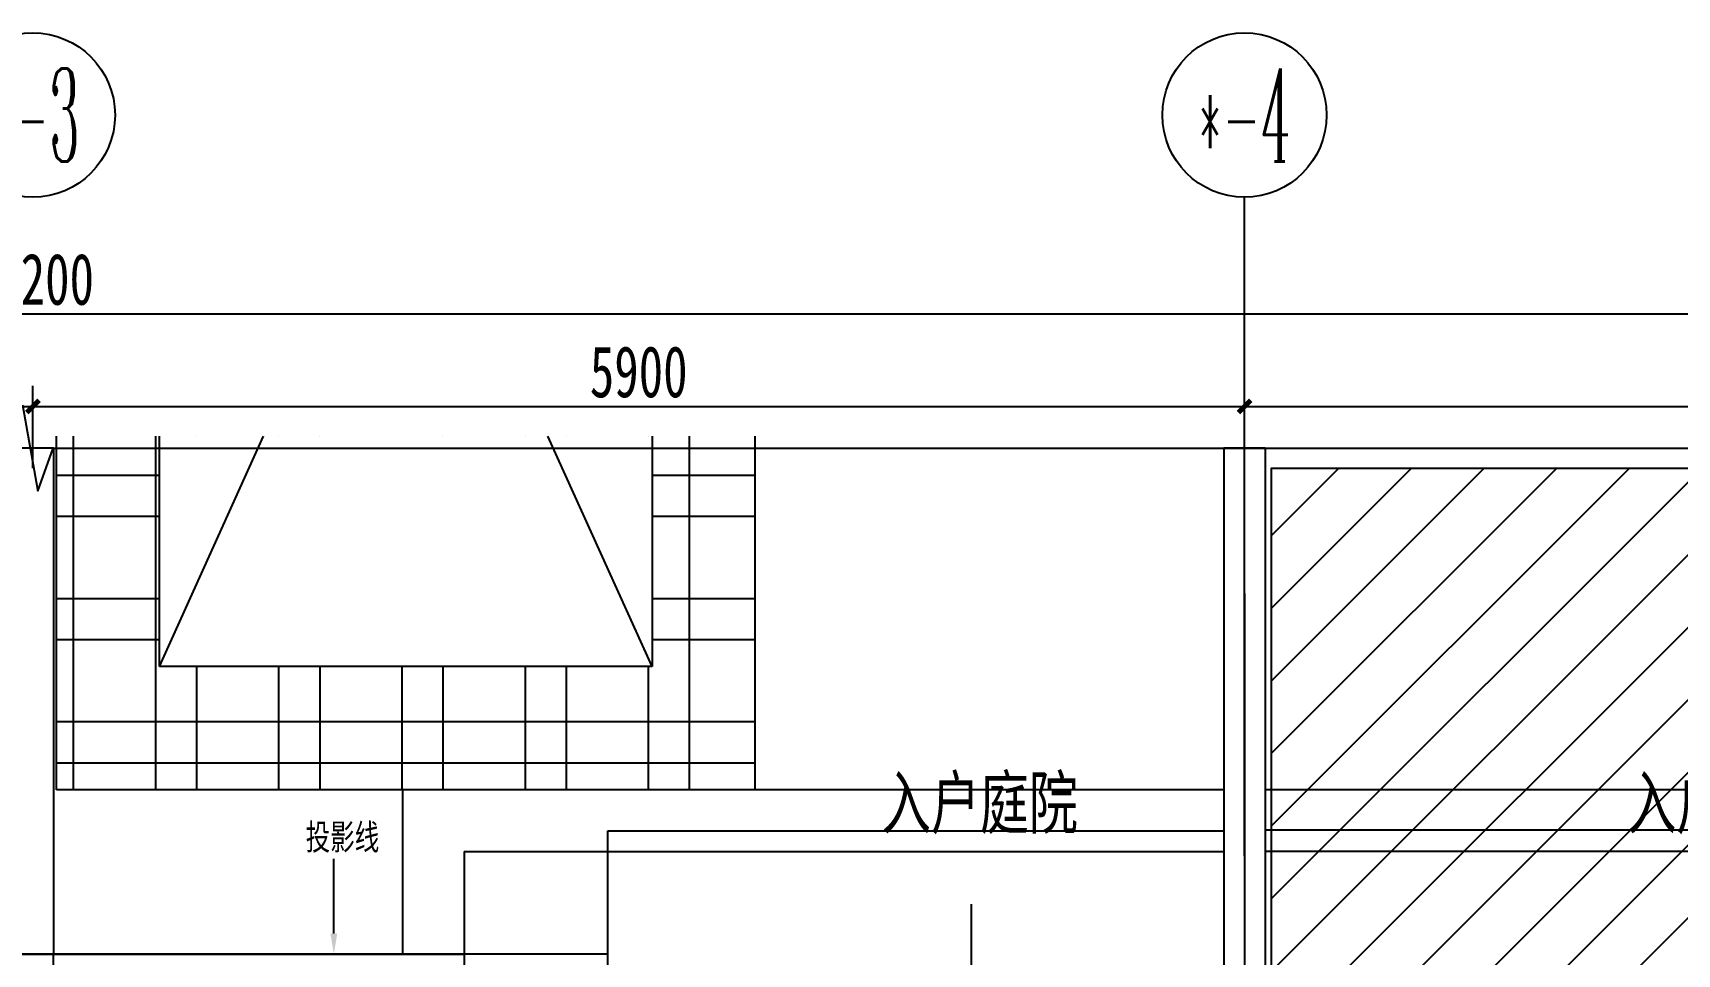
# Model space of a CAD drawing. Extents: x -255202 to 66368, y -6372500 to 603.
# Drawn here: x 28857 to 36863, y -3220753 to -3216267 of the extents above; entities that cross this region are included whole.
import ezdxf
from ezdxf.enums import TextEntityAlignment as Align

# ---------------------------------------------------------------- set-up
doc = ezdxf.new("R2010")
doc.units = 0
doc.header["$LTSCALE"] = 10
doc.header["$MEASUREMENT"] = 0
for name, color, linetype in [('A-DIM（轴号轴线尺寸）', 3, 'Continuous'), ('A-MARK（制图符号）', 8, 'Continuous'), ('A-门', 251, 'Continuous'), ('AXIS_TEXT', 7, 'Continuous'), ('CAR', 155, 'Continuous'), ('DIM【标注】', 149, 'Continuous'), ('L-立面填充1', 253, 'Continuous'), ('L~1D$0$A-LIFT-strs（楼电梯）', 2, 'Continuous'), ('L~1Z$0$A-LIFT-strs（楼电梯）', 2, 'Continuous'), ('ROAD', 2, 'Continuous'), ('院墙', 53, 'Continuous')]:
    doc.layers.add(name, color=color, linetype=linetype)
doc.styles.add('_TCH_AXIS', font='COMPLEX', dxfattribs={"bigfont": 'GBCBIG'})
doc.styles.add('COMPLEX', font='COMPLEX')
doc.styles.add('L~1D$0$黑体', font='simhei.ttf')
doc.styles.add('L~1Z$0$黑体', font='simhei.ttf')
doc.styles.add('宋体', font='', dxfattribs={"width": 0.8})
doc.styles.add('样式222', font='', dxfattribs={"width": 0.7})
doc.styles.add('细黑体', font='', dxfattribs={"width": 0.7})
doc.styles.get('宋体').set_extended_font_data('STXihei')
doc.styles.get('样式222').set_extended_font_data('STXihei')
doc.styles.get('细黑体').set_extended_font_data('STXihei')
doc.dimstyles.new('DK-100', dxfattribs={"dimscale": 100, "dimtxt": 2.5, "dimasz": 0.6, "dimexe": 1, "dimexo": 1, "dimgap": 0.4, "dimtad": 1, "dimdec": 0, "dimrnd": 5, "dimdsep": 46, "dimtxsty": '样式222', "dimblk": 'ARCHTICK', "dimcen": 3, "dimdle": 0.4, "dimclrd": 149, "dimclre": 149, "dimclrt": 149, "dimadec": 0, "dimazin": 0, "dimtfac": 1, "dimtdec": 0, "dimtix": 1, "dimtmove": 2, "dimatfit": 3, "dimldrblk": 'ARCHTICK', "dimfxl": 3, "dimfxlon": 1, "dimtvp": 1, "dimtolj": 1, "dimtzin": 0, "dimarcsym": 0})

# ---------------------------------------------------------------- blocks, each defined once
blk = doc.blocks.new('_AXISO')
blk.add_circle((0, 0), 0.5)
at = {"layer": 'AXIS_TEXT', "style": 'COMPLEX', "width": 1.041667}
blk.add_attdef('A', text='', height=0.56, dxfattribs=at).set_placement((-0.25, -0.28), (0.25, -0.28), align=Align.FIT)
blk = doc.blocks.new('_ArchTick')
at = {"color": 0, "linetype": 'ByBlock', "const_width": 0.4}
blk.add_lwpolyline([(-0.5, -0.5), (0.5, 0.5)], dxfattribs=at)
blk = doc.blocks.new('*D623')
at = {"layer": 'Defpoints', "color": 0, "transparency": 16777216}
for p in [(54779.7, 5623.2), (30579.7, 4345.7), (54779.7, 4345.7)]:
    blk.add_point(p, dxfattribs=at)
at = {"layer": 'DIM【标注】', "color": 149, "lineweight": -2, "transparency": 16777216}
for p, q in [((30579.7, 5323.2), (30579.7, 5723.2)), ((54779.7, 5323.2), (54779.7, 5723.2)), ((30539.7, 5623.2), (54819.7, 5623.2))]:
    blk.add_line(p, q, dxfattribs=at)
at = {"layer": 'DIM【标注】', "color": 149, "lineweight": -2, "transparency": 16777216, "xscale": 60, "yscale": 60, "zscale": 60, "rotation": 180}
blk.add_blockref('_ArchTick', (30579.7, 5623.2), dxfattribs=at)
at = {"layer": 'DIM【标注】', "color": 149, "lineweight": -2, "transparency": 16777216, "xscale": 60, "yscale": 60, "zscale": 60}
blk.add_blockref('_ArchTick', (54779.7, 5623.2), dxfattribs=at)
at = {"layer": 'DIM【标注】', "color": 149, "transparency": 16777216, "insert": (42679.7, 5791.2), "char_height": 250, "attachment_point": 5, "style": '样式222'}
blk.add_mtext('\\A1;24200', dxfattribs=at)
blk = doc.blocks.new('*D625')
at = {"layer": 'Defpoints', "color": 0, "transparency": 16777216}
for p in [(42679.7, 5172.7), (36779.7, 4345.7), (42679.7, 4345.7)]:
    blk.add_point(p, dxfattribs=at)
at = {"layer": 'DIM【标注】', "color": 149, "lineweight": -2, "transparency": 16777216}
for p, q in [((36779.7, 4872.7), (36779.7, 5272.7)), ((42679.7, 4872.7), (42679.7, 5272.7)), ((36739.7, 5172.7), (42719.7, 5172.7))]:
    blk.add_line(p, q, dxfattribs=at)
at = {"layer": 'DIM【标注】', "color": 149, "lineweight": -2, "transparency": 16777216, "xscale": 60, "yscale": 60, "zscale": 60, "rotation": 180}
blk.add_blockref('_ArchTick', (36779.7, 5172.7), dxfattribs=at)
at = {"layer": 'DIM【标注】', "color": 149, "lineweight": -2, "transparency": 16777216, "xscale": 60, "yscale": 60, "zscale": 60}
blk.add_blockref('_ArchTick', (42679.7, 5172.7), dxfattribs=at)
at = {"layer": 'DIM【标注】', "color": 149, "transparency": 16777216, "insert": (39729.7, 5340.7), "char_height": 250, "attachment_point": 5, "style": '样式222'}
blk.add_mtext('\\A1;5900', dxfattribs=at)
blk = doc.blocks.new('*D626')
at = {"layer": 'Defpoints', "color": 0, "transparency": 16777216}
for p in [(48579.7, 5172.7), (42679.7, 4345.7), (48579.7, 4345.7)]:
    blk.add_point(p, dxfattribs=at)
at = {"layer": 'DIM【标注】', "color": 149, "lineweight": -2, "transparency": 16777216}
for p, q in [((42679.7, 4872.7), (42679.7, 5272.7)), ((48579.7, 4872.7), (48579.7, 5272.7)), ((42639.7, 5172.7), (48619.7, 5172.7))]:
    blk.add_line(p, q, dxfattribs=at)
at = {"layer": 'DIM【标注】', "color": 149, "lineweight": -2, "transparency": 16777216, "xscale": 60, "yscale": 60, "zscale": 60, "rotation": 180}
blk.add_blockref('_ArchTick', (42679.7, 5172.7), dxfattribs=at)
at = {"layer": 'DIM【标注】', "color": 149, "lineweight": -2, "transparency": 16777216, "xscale": 60, "yscale": 60, "zscale": 60}
blk.add_blockref('_ArchTick', (48579.7, 5172.7), dxfattribs=at)
at = {"layer": 'DIM【标注】', "color": 149, "transparency": 16777216, "insert": (45629.7, 5340.7), "char_height": 250, "attachment_point": 5, "style": '样式222'}
blk.add_mtext('\\A1;5900', dxfattribs=at)
blk = doc.blocks.new('*D627')
at = {"layer": 'Defpoints', "color": 0, "transparency": 16777216}
for p in [(54779.7, 5172.7), (48579.7, 4345.7), (54779.7, 4345.7)]:
    blk.add_point(p, dxfattribs=at)
at = {"layer": 'DIM【标注】', "color": 149, "lineweight": -2, "transparency": 16777216}
for p, q in [((48579.7, 4872.7), (48579.7, 5272.7)), ((54779.7, 4872.7), (54779.7, 5272.7)), ((48539.7, 5172.7), (54819.7, 5172.7))]:
    blk.add_line(p, q, dxfattribs=at)
at = {"layer": 'DIM【标注】', "color": 149, "lineweight": -2, "transparency": 16777216, "xscale": 60, "yscale": 60, "zscale": 60, "rotation": 180}
blk.add_blockref('_ArchTick', (48579.7, 5172.7), dxfattribs=at)
at = {"layer": 'DIM【标注】', "color": 149, "lineweight": -2, "transparency": 16777216, "xscale": 60, "yscale": 60, "zscale": 60}
blk.add_blockref('_ArchTick', (54779.7, 5172.7), dxfattribs=at)
at = {"layer": 'DIM【标注】', "color": 149, "transparency": 16777216, "insert": (51679.7, 5340.7), "char_height": 250, "attachment_point": 5, "style": '样式222'}
blk.add_mtext('\\A1;6200', dxfattribs=at)
blk = doc.blocks.new('ty')
at = {"layer": 'A-MARK（制图符号）', "color": 8}
for p, q in [((42629.6, 5180.1), (42703.7, 4760.1)), ((42703.7, 4760.1), (42778.2, 4970.1)), ((42778.2, 4970.1), (59865.7, 4970.1))]:
    blk.add_line(p, q, dxfattribs=at)
at = {"layer": 'A-门', "color": 8}
for p, q in [((48579.7, 2985.1), (48579.7, 6192)), ((42779.7, 4970.1), (42779.7, 2506.1)), ((48479.7, 4970.1), (48479.7, 2506.1)), ((48679.7, 4970.1), (48679.7, 2506.1)), ((48579.7, 4262.6), (48579.7, -13753.8)), ((44479.8, 3306.1), (44479.8, 2506.1)), ((45479.7, 1906.1), (45479.7, 3106.1)), ((45479.7, 3106.1), (48479.7, 3106.1)), ((48479.7, 3106.1), (48479.7, 1906.1)), ((51679.8, 3110.2), (48679.8, 3110.2)), ((48679.8, 3110.2), (48679.8, 1910.2)), ((44145.3, 2606.1), (44145.3, 2970.3)), ((44779.8, 3006.1), (48479.7, 3006.1)), ((44779.8, 3006.1), (44779.8, 2506.1)), ((54779.9, 3006.4), (48679.7, 3006.4)), ((47249.6, 2450.1), (47249.6, 2750.1)), ((42779.7, 2506.1), (42579.7, 2506.1)), ((42579.7, 2506.1), (42779.7, 2506.1)), ((45479.7, 2506.1), (42679.7, 2506.1)), ((42679.8, 2506.1), (44779.8, 2506.1)), ((42779.7, 2506.1), (44779.8, 2506.1)), ((42779.7, 506.1), (42779.7, 2506.1)), ((42779.7, 406.1), (42779.7, 2506.1)), ((44779.8, 2506.1), (44779.8, 506.1)), ((45479.7, 1906.1), (45479.7, 2506.1))]:
    blk.add_line(p, q, dxfattribs=at)
blk.add_solid([(44162, 2606.1), (44145.3, 2506.1), (44128.7, 2606.1)], dxfattribs=at)
at = {"layer": 'CAR', "color": 8}
for p, q in [((42876.2, 5028), (42876.2, 4638.1)), ((43276.2, 5028), (43276.2, 3306.1)), ((43295.5, 3906.1), (43803.5, 5028)), ((43295.5, 3906.1), (43295.5, 5028)), ((43476.2, 5028), (43476.2, 5028)), ((43876.2, 5028), (43876.2, 5028)), ((44076.2, 5028), (44076.2, 5028)), ((44676.2, 5028), (44676.2, 5028)), ((45076.2, 5028), (45076.2, 5028)), ((45695.5, 3906.1), (45187.4, 5028)), ((45276.2, 5028), (45276.2, 5028)), ((45676.2, 5028), (45676.2, 5028)), ((45695.5, 5028), (45695.5, 3906.1)), ((45876.2, 5028), (45876.2, 4638.1)), ((42795.5, 4838.1), (43295.5, 4838.1)), ((45695.5, 4838.1), (46195.5, 4838.1)), ((42795.5, 4638.1), (43295.5, 4638.1)), ((42876.2, 4638.1), (42876.2, 4638.1)), ((42876.2, 4638.1), (42876.2, 4038.1)), ((45695.5, 4638.1), (46195.5, 4638.1)), ((45876.2, 4638.1), (45876.2, 4638.1)), ((45876.2, 4638.1), (45876.2, 4038.1)), ((42795.5, 4238.1), (43295.5, 4238.1)), ((45695.5, 4238.1), (46195.5, 4238.1)), ((42795.5, 4038.1), (43295.5, 4038.1)), ((42876.2, 4038.1), (42876.2, 4038.1)), ((42876.2, 4038.1), (42876.2, 3438.1)), ((45695.5, 4038.1), (46195.5, 4038.1)), ((45876.2, 4038.1), (45876.2, 4038.1)), ((45876.2, 4038.1), (45876.2, 3438.1)), ((45695.5, 3906.1), (43295.5, 3906.1)), ((43476.2, 3906.1), (43476.2, 3438.1)), ((43876.2, 3906.1), (43876.2, 3306.1)), ((44076.2, 3906.1), (44076.2, 3438.1)), ((44476.2, 3906.1), (44476.2, 3306.1)), ((44676.2, 3906.1), (44676.2, 3438.1)), ((45076.2, 3906.1), (45076.2, 3306.1)), ((45276.2, 3906.1), (45276.2, 3438.1)), ((45676.2, 3906.1), (45676.2, 3306.1)), ((42795.5, 3638.1), (46195.5, 3638.1)), ((42795.5, 3438.1), (46195.5, 3438.1)), ((42876.2, 3438.1), (42876.2, 3438.1)), ((42876.2, 3438.1), (42876.2, 3306.1)), ((43476.2, 3438.1), (43476.2, 3438.1)), ((43476.2, 3438.1), (43476.2, 3306.1)), ((44076.2, 3438.1), (44076.2, 3438.1)), ((44076.2, 3438.1), (44076.2, 3306.1)), ((44676.2, 3438.1), (44676.2, 3438.1)), ((44676.2, 3438.1), (44676.2, 3306.1)), ((45276.2, 3438.1), (45276.2, 3438.1)), ((45276.2, 3438.1), (45276.2, 3306.1)), ((45876.2, 3438.1), (45876.2, 3438.1)), ((45876.2, 3438.1), (45876.2, 3306.1))]:
    blk.add_line(p, q, dxfattribs=at)
at = {"layer": 'L~1D$0$A-LIFT-strs（楼电梯）', "color": 8}
blk.add_line((55079.9, 3306.4), (48679.7, 3306.4), dxfattribs=at)
at = {"layer": 'L~1Z$0$A-LIFT-strs（楼电梯）', "color": 8}
blk.add_line((48479.7, 3306.1), (44479.8, 3306.1), dxfattribs=at)
at = {"layer": 'ROAD', "color": 8, "linetype": 'ByBlock'}
for p, q in [((42795.5, 3306.1), (42795.5, 5028)), ((46195.5, 5028), (46195.5, 3306.1)), ((46195.5, 3306.1), (42795.5, 3306.1))]:
    blk.add_line(p, q, dxfattribs=at)
at = {"layer": '院墙', "color": 8}
for p, q in [((42779.7, 4970.1), (42579.7, 4970.1)), ((48679.7, 4970.1), (48479.7, 4970.1))]:
    blk.add_line(p, q, dxfattribs=at)
at = {"layer": 'DIM【标注】', "color": 8}
ref = blk.add_blockref('_AXISO', (42679.7, 6592), dxfattribs=dict(at, xscale=800, yscale=800, zscale=800))
ref.add_attrib('A', '*-3', dxfattribs={"layer": 'A-DIM（轴号轴线尺寸）', "height": 452.55, "style": '_TCH_AXIS', "width": 0.375}).set_placement((42453.4, 6365.7), (42905.9, 6365.7), align=Align.FIT)
ref = blk.add_blockref('_AXISO', (48579.7, 6592), dxfattribs=dict(at, xscale=800, yscale=800, zscale=800))
ref.add_attrib('A', '*-4', dxfattribs={"layer": 'A-DIM（轴号轴线尺寸）', "height": 452.55, "style": '_TCH_AXIS', "width": 0.362069}).set_placement((48353.4, 6365.7), (48805.9, 6365.7), align=Align.FIT)
at = {"layer": 'A-门', "color": 8, "style": '细黑体', "width": 0.7}
for s, height, p in [('入户庭院', 250, (46813.8, 3118.5)), ('入户庭院', 250, (50443.8, 3118.5)), ('投影线', 125, (44008.1, 3013.9))]:
    blk.add_text(s, height=height, dxfattribs=at).set_placement(p)
at = {"layer": 'A-门', "color": 8, "width": 0.75}
for rotation, style, p in [(90, 'L~1D$0$黑体', (30165.4, -8870.6)), (90, 'L~1D$0$黑体', (55174.4, -8847)), (180, 'L~1Z$0$黑体', (41491.3, -10055.8))]:
    blk.add_attdef('1/AC', text='', height=120, rotation=rotation, dxfattribs=dict(at, style=style)).set_placement(p, align=Align.MIDDLE)
at = {"layer": 'A-门', "color": 8, "style": '宋体'}
for text_generation_flag, p in [(6, (36240.8, -8783.5, -6.9)), (2, (37300.4, -8783.5, -6.9)), (6, (48058.9, -8783.5, -6.9)), (2, (49118.5, -8783.5, -6.9))]:
    blk.add_attdef('KT', text='', height=79.4, rotation=90, dxfattribs=dict(at, text_generation_flag=text_generation_flag)).set_placement(p, align=Align.MIDDLE)
at = {"layer": 'A-门', "color": 8, "style": 'L~1Z$0$黑体', "text_generation_flag": 4, "width": 0.75}
blk.add_attdef('1/AC', text='', height=120, dxfattribs=at).set_placement((43868.1, -10055.8), align=Align.MIDDLE)
at = {"layer": 'DIM【标注】', "color": 8}
for p1, p2, distance, picture, middle in [((30579.7, 4345.7), (54779.7, 4345.7), 1277.5, '*D623', (42679.7, 5791.2)), ((36779.7, 4345.7), (42679.7, 4345.7), 827, '*D625', (39729.7, 5340.7)), ((42679.7, 4345.7), (48579.7, 4345.7), 827, '*D626', (45629.7, 5340.7)), ((48579.7, 4345.7), (54779.7, 4345.7), 827, '*D627', (51679.7, 5340.7))]:
    dim = blk.add_aligned_dim(p1=p1, p2=p2, distance=distance, dimstyle='DK-100', dxfattribs=at)
    dim.commit()
    dim.dimension.update_dxf_attribs({"geometry": picture, "text_midpoint": middle})

msp = doc.modelspace()

# ---------------------------------------------------------------- block references
at = {"layer": 'L-立面填充1'}
msp.add_blockref('ty', (-13822.9, -3223259.1), dxfattribs=at)

# ---------------------------------------------------------------- next in the draw order: hatches: boundary and pattern name
h = msp.add_hatch()
h.set_pattern_fill('ANSI31', color=1, scale=2000, style=0)
h.set_pattern_definition([(45, (29643.12, -3188958.3), (-176.7767, 176.7767), [])])
h.paths.add_polyline_path([(40988.8, -3218386.4), (40988.8, -3236150.4), (40788.8, -3236150.4), (40788.8, -3235950.4), (38988.8, -3235950.4), (38988.8, -3236050.4), (35088.8, -3236050.4), (35088.8, -3236150.4), (34888.8, -3236150.4), (34888.8, -3218386.4)])

# ---------------------------------------------------------------- next in the draw order: linework, layer by layer
at = {"color": 1}
msp.add_lwpolyline([(40987.3, -3218386.4), (40988.8, -3218386.4), (40988.8, -3236150.4), (40788.8, -3236150.4), (40788.8, -3235950.4), (38988.8, -3235950.4), (38988.8, -3236050.4), (35088.8, -3236050.4), (35088.8, -3236150.4), (34888.8, -3236150.4), (34888.8, -3218386.4), (40988.8, -3218386.4)], dxfattribs=at)

doc.saveas('drawing.dxf')
